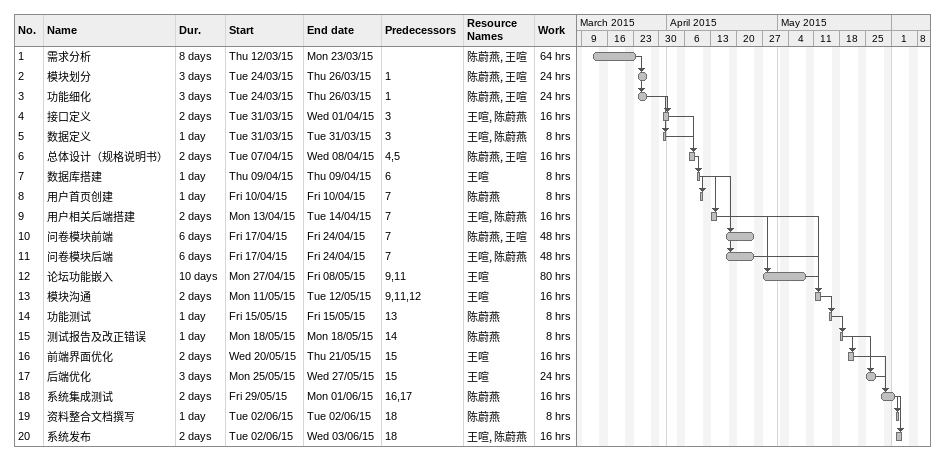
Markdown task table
| ID | Task | Duration | Start | Finish | Predecessors | Resources | Work (h) |
|---|---|---|---|---|---|---|---|
| 1 | 需求分析 | 8d | 2015-03-12 | 2015-03-23 |  | 陈蔚燕, 王喧 | 64 |
| 2 | 模块划分 | 3d | 2015-03-24 | 2015-03-26 | 1 | 陈蔚燕, 王喧 | 24 |
| 3 | 功能细化 | 3d | 2015-03-24 | 2015-03-26 | 1 | 陈蔚燕, 王喧 | 24 |
| 4 | 接口定义 | 2d | 2015-03-31 | 2015-04-01 | 3 | 王喧, 陈蔚燕 | 16 |
| 5 | 数据定义 | 1d | 2015-03-31 | 2015-03-31 | 3 | 王喧, 陈蔚燕 | 8 |
| 6 | 总体设计（规格说明书） | 2d | 2015-04-07 | 2015-04-08 | 4, 5 | 陈蔚燕, 王喧 | 16 |
| 7 | 数据库搭建 | 1d | 2015-04-09 | 2015-04-09 | 6 | 王喧 | 8 |
| 8 | 用户首页创建 | 1d | 2015-04-10 | 2015-04-10 | 7 | 陈蔚燕 | 8 |
| 9 | 用户相关后端搭建 | 2d | 2015-04-13 | 2015-04-14 | 7 | 王喧, 陈蔚燕 | 16 |
| 10 | 问卷模块前端 | 6d | 2015-04-17 | 2015-04-24 | 7 | 陈蔚燕, 王喧 | 48 |
| 11 | 问卷模块后端 | 6d | 2015-04-17 | 2015-04-24 | 7 | 王喧, 陈蔚燕 | 48 |
| 12 | 论坛功能嵌入 | 10d | 2015-04-27 | 2015-05-08 | 9, 11 | 王喧 | 80 |
| 13 | 模块沟通 | 2d | 2015-05-11 | 2015-05-12 | 9, 11, 12 | 王喧 | 16 |
| 14 | 功能测试 | 1d | 2015-05-15 | 2015-05-15 | 13 | 陈蔚燕 | 8 |
| 15 | 测试报告及改正错误 | 1d | 2015-05-18 | 2015-05-18 | 14 | 陈蔚燕 | 8 |
| 16 | 前端界面优化 | 2d | 2015-05-20 | 2015-05-21 | 15 | 王喧 | 16 |
| 17 | 后端优化 | 3d | 2015-05-25 | 2015-05-27 | 15 | 王喧 | 24 |
| 18 | 系统集成测试 | 2d | 2015-05-29 | 2015-06-01 | 16, 17 | 陈蔚燕 | 16 |
| 19 | 资料整合文档撰写 | 1d | 2015-06-02 | 2015-06-02 | 18 | 陈蔚燕 | 8 |
| 20 | 系统发布 | 2d | 2015-06-02 | 2015-06-03 | 18 | 王喧, 陈蔚燕 | 16 |
